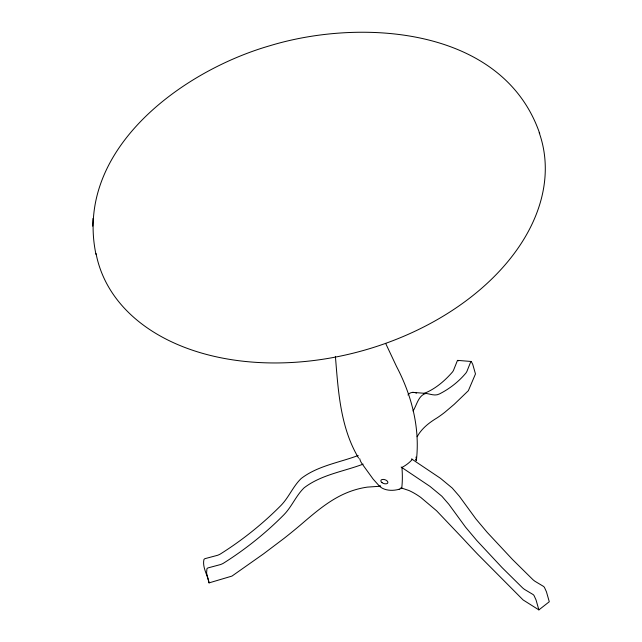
<?xml version="1.0" encoding="UTF-8"?>
<svg xmlns="http://www.w3.org/2000/svg" width="642" height="642" viewBox="0 0 642 642"><rect width="100%" height="100%" fill="white"/><g stroke="black" fill="none" stroke-linecap="round" stroke-linejoin="round"><path stroke-width="0.96" d="M95.979 254.368C74.079 150.051 181.662 71.118 269.849 45.742C361.743 17.743 503.208 27.124 539.729 133.616M92.721 226.144L93.01 218.432M416.449 459.712C420.037 427.428 411.522 395.031 396.547 366.526L385.641 343.374M413.047 411.016C416.794 405.222 418.351 395.271 425.999 393.434C430.421 393.963 434.979 396.266 439.353 393.987C449.456 388.908 458.781 381.637 466.012 372.922A26.779 9.301 -85.3 0 0 466.911 371.397L470.698 361.928A1.974 0.682 -85.3 0 1 471.252 361.494L472.721 364.279L475.473 373.949L468.347 390.705L454.271 404.275L444.834 412.284A497.927 172.923 -85.3 0 1 437.146 417.846C429.225 422.613 421.642 428.463 417.156 436.745M407.943 394.966C409.869 392.061 413.617 391.861 416.562 393.113M399.22 489.156A19.067 12.928 -15.3 0 0 401.715 488.281L401.081 487.88L408.93 490.504A62.836 24.332 51.9 0 1 420.783 497.438L436.56 510.759L463.331 538.919A497.927 192.833 51.9 0 0 477.841 554.391L523.102 599.941L538.879 609.9L549.279 601.747L546.454 591.836L544.456 587.422A1.974 0.762 51.9 0 0 543.413 586.339L534.914 581.251A26.779 10.368 51.9 0 1 533.037 579.774L512.517 559.503L487.262 532.435L475.939 518.969L459.279 496.154L452.241 488.048L440.428 478.274L411.538 458.886M358.188 455.499C339.128 462.657 317.573 465.835 301.13 478.555C293.033 486.387 288.884 497.301 281.027 505.382C262.755 523.864 242.146 540.315 220.142 554.142A26.779 19.669 -18 0 1 217.662 555.266L205.095 558.628A1.974 1.453 -18 0 0 203.931 559.535C202.182 567.448 207.703 575.328 209.059 582.888L231.963 576.091L263.517 553.877L283.892 538.502A497.927 365.755 -18 0 0 299.83 525.533C315.126 512.468 330.598 498.714 349.746 491.62A62.836 46.152 -18 0 1 367.401 487.109L380.674 486.203L379.751 486.484L373.163 479.141L362.465 464.351M363.131 464.142C343.446 471.557 321.161 474.743 304.131 487.808C296.026 495.64 291.885 506.554 284.029 514.635C265.756 533.117 245.14 549.568 223.143 563.403A26.779 19.669 -18 0 1 220.655 564.519L208.088 567.881A1.974 1.453 -18 0 0 206.933 568.788L206.58 573.001L209.059 582.888M423.495 393.65C434.891 389.389 444.721 380.971 452.618 371.83A26.779 9.301 -85.3 0 0 453.517 370.298L457.305 360.828A1.974 0.682 -85.3 0 1 457.85 360.395L471.252 361.494M379.502 486.227L380.674 486.203M412.597 392.334L425.999 393.434M401.081 487.88L401.748 488.032A231.545 89.671 51.9 0 0 401.94 467.561M457.85 360.395L458.332 360.868M401.138 467.039L430.028 486.427L441.84 496.202L448.878 504.307L465.538 527.13L476.862 540.588L502.124 567.656L522.636 587.928A26.779 10.368 51.9 0 0 524.514 589.412L533.012 594.492A1.974 0.762 51.9 0 1 534.056 595.583L536.054 599.989L538.879 609.9M358.589 458.043C340.268 427.444 338.246 390.954 335.405 356.35M539.192 132.685A229.964 155.95 -15.3 0 1 360.611 351.246A229.964 155.95 -15.3 0 1 96.051 253.558M399.244 489.228A19.236 13.041 -15.3 0 1 379.783 486.459M362.361 464.174A29.781 20.199 -15.3 0 1 359.697 458.613M401.956 467.416A29.492 19.998 -15.3 0 0 409.965 461.815A29.091 19.725 -15.3 0 0 412.357 459.263M416.016 457.056A3.659 0.433 79.4 0 1 416.361 460.523A3.659 0.433 79.4 0 1 415.655 459.343M382.038 482.664A3.659 2.006 18.6 0 0 387.824 482.824A3.659 2.006 18.6 0 0 383.226 479.397A3.659 2.006 18.6 0 0 382.038 482.664"/></g></svg>
